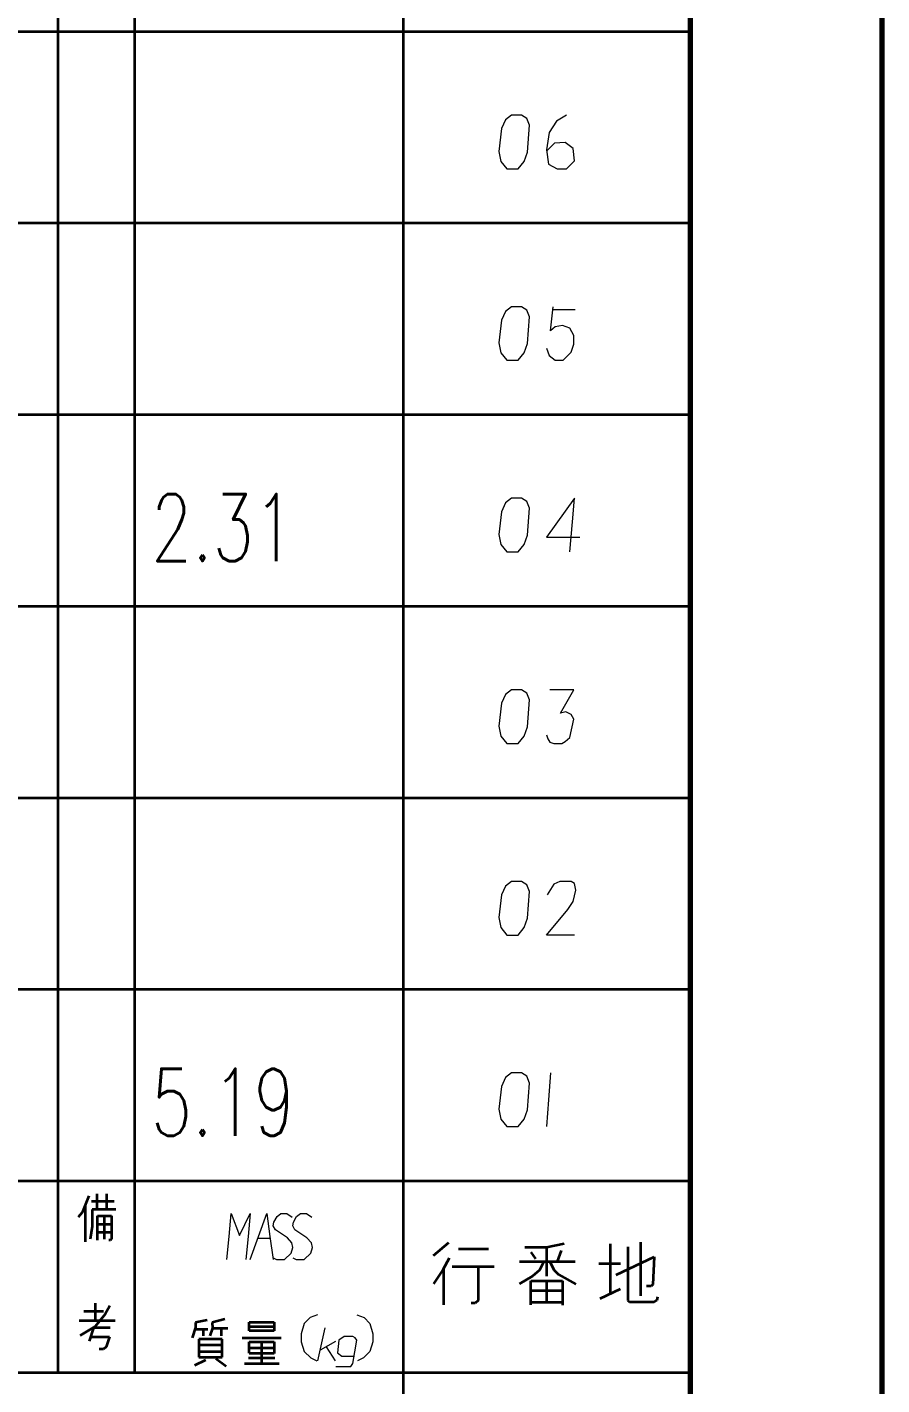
# Model space of a CAD drawing. Header units: millimetres. Extents: x 1333 to 104182, y -62926 to -5704.
# Drawn here: x 51438.7 to 51528, y -62588.8 to -62447.1 of the extents above; entities that cross this region are included whole.
import ezdxf
from ezdxf.enums import TextEntityAlignment as Align

# ---------------------------------------------------------------- set-up
doc = ezdxf.new("R2010")
doc.units = ezdxf.units.MM
doc.header["$LTSCALE"] = 0.5
for name, color, linetype in [('08', 1, 'Continuous'), ('11', 3, 'Continuous'), ('SHM_LABEL', 40, 'Continuous')]:
    doc.layers.add(name, color=color, linetype=linetype)
doc.styles.get("Standard").update_dxf_attribs({"font": 'simplex.shx'})

# ---------------------------------------------------------------- blocks, each defined once
blk = doc.blocks.new('D')
at = {"color": 7, "lineweight": 35}
for p, q in [((54356.08, -14049.04), (54076.08, -14049.04)), ((54356.08, -14069.04), (54076.08, -14069.04))]:
    blk.add_line(p, q, dxfattribs=at)
at = {"color": 7, "lineweight": 35, "ltscale": 0.25}
for p, q in [((54290.08, -14069.04), (54290.08, -14049.04)), ((54298.08, -14069.04), (54298.08, -14049.04)), ((54326.08, -14049.04), (54326.08, -14069.04))]:
    blk.add_line(p, q, dxfattribs=at)
blk = doc.blocks.new('arwear')
at = {"layer": '08', "color": 3, "xscale": 0.5, "yscale": 0.5, "zscale": 0.5}
for p in [(26347.04, -5532.506), (26347.04, -5542.506), (26347.04, -5552.506), (26347.04, -5562.506), (26347.04, -5572.506), (26347.04, -5582.506), (26347.04, -5592.506)]:
    blk.add_blockref('D', p, dxfattribs=at)

msp = doc.modelspace()

# ---------------------------------------------------------------- linework, layer by layer
at = {"color": 7, "lineweight": 70}
for p, q in [((51527.971, -61727.561), (51527.971, -62915.561)), ((51507.971, -61747.561), (51507.971, -62895.561))]:
    msp.add_line(p, q, dxfattribs=at)
at = {"color": 7, "lineweight": 35, "ltscale": 0.25}
for p, q in [((51507.971, -62447.561), (51507.971, -62427.561)), ((51507.971, -62467.561), (51507.971, -62447.561)), ((51507.971, -62487.561), (51507.971, -62467.561)), ((51507.971, -62507.561), (51507.971, -62487.561)), ((51507.971, -62527.561), (51507.971, -62507.561)), ((51507.971, -62547.561), (51507.971, -62527.561)), ((51507.971, -62567.561), (51507.971, -62547.561)), ((51441.971, -62587.561), (51441.971, -62567.561)), ((51441.971, -62587.561), (51441.971, -62567.561)), ((51449.971, -62587.561), (51449.971, -62567.561)), ((51449.971, -62587.561), (51449.971, -62567.561)), ((51477.971, -62567.561), (51477.971, -62587.561)), ((51477.971, -62567.561), (51477.971, -62587.561)), ((51507.971, -62587.561), (51507.971, -62567.561)), ((51507.971, -62587.561), (51507.971, -62567.561))]:
    msp.add_line(p, q, dxfattribs=at)
at = {"color": 7, "lineweight": 35}
for p, q in [((51507.971, -62567.561), (51227.971, -62567.561)), ((51507.971, -62567.561), (51227.971, -62567.561)), ((51507.971, -62567.561), (51227.971, -62567.561)), ((51507.971, -62587.561), (51227.971, -62587.561)), ((51507.971, -62587.561), (51227.971, -62587.561)), ((51507.971, -62587.561), (51227.971, -62587.561)), ((51507.971, -62587.561), (51227.971, -62587.561)), ((51477.971, -62587.561), (51477.971, -62895.561)), ((51507.971, -62587.561), (51507.971, -62895.561))]:
    msp.add_line(p, q, dxfattribs=at)
at = {"color": 7, "lineweight": 35, "ltscale": 0.023412}
msp.add_line((51445.159, -62569.095), (51444.46, -62570.832), dxfattribs=at)
msp.add_line((51445.159, -62569.095), (51444.46, -62570.832), dxfattribs=at)
at = {"color": 7, "lineweight": 35, "ltscale": 0.020334}
for p, q in [((51446.038, -62570.518), (51446.038, -62568.891)), ((51446.038, -62570.518), (51446.038, -62568.891)), ((51447.007, -62568.891), (51447.007, -62570.518)), ((51447.007, -62568.891), (51447.007, -62570.518))]:
    msp.add_line(p, q, dxfattribs=at)
at = {"color": 7, "lineweight": 35, "ltscale": 0.048672}
msp.add_line((51444.8, -62569.989), (51444.8, -62573.882), dxfattribs=at)
msp.add_line((51444.8, -62569.989), (51444.8, -62573.882), dxfattribs=at)
at = {"color": 7, "lineweight": 35, "ltscale": 0.029871}
msp.add_line((51445.429, -62569.649), (51447.819, -62569.649), dxfattribs=at)
msp.add_line((51445.429, -62569.649), (51447.819, -62569.649), dxfattribs=at)
at = {"color": 7, "lineweight": 35, "ltscale": 0.022183}
msp.add_line((51445.519, -62570.518), (51445.519, -62572.293), dxfattribs=at)
msp.add_line((51445.519, -62570.518), (51445.519, -62572.293), dxfattribs=at)
at = {"color": 7, "lineweight": 35, "ltscale": 0.030994}
msp.add_line((51447.999, -62570.518), (51445.519, -62570.518), dxfattribs=at)
msp.add_line((51447.999, -62570.518), (51445.519, -62570.518), dxfattribs=at)
at = {"color": 7, "lineweight": 35, "ltscale": 0.008043}
msp.add_line((51444.46, -62570.832), (51444.054, -62571.331), dxfattribs=at)
msp.add_line((51444.46, -62570.832), (51444.054, -62571.331), dxfattribs=at)
at = {"color": 7, "lineweight": 35, "ltscale": 0.031656}
msp.add_line((51446.06, -62573.716), (51446.06, -62571.184), dxfattribs=at)
msp.add_line((51446.06, -62573.716), (51446.06, -62571.184), dxfattribs=at)
at = {"color": 7, "lineweight": 35, "ltscale": 0.018323}
for p, q in [((51446.06, -62571.184), (51447.526, -62571.184)), ((51446.06, -62571.184), (51447.526, -62571.184)), ((51446.06, -62572.049), (51447.526, -62572.049)), ((51446.06, -62572.049), (51447.526, -62572.049)), ((51446.06, -62572.889), (51447.526, -62572.889)), ((51446.06, -62572.889), (51447.526, -62572.889))]:
    msp.add_line(p, q, dxfattribs=at)
at = {"color": 7, "lineweight": 35, "ltscale": 0.030359}
msp.add_line((51446.778, -62571.184), (51446.778, -62573.612), dxfattribs=at)
msp.add_line((51446.778, -62571.184), (51446.778, -62573.612), dxfattribs=at)
at = {"color": 7, "lineweight": 35, "ltscale": 0.029807}
msp.add_line((51447.526, -62571.184), (51447.526, -62573.568), dxfattribs=at)
msp.add_line((51447.526, -62571.184), (51447.526, -62573.568), dxfattribs=at)
at = {"color": 7, "lineweight": 35, "ltscale": 0.016872}
msp.add_line((51445.519, -62572.293), (51445.294, -62573.624), dxfattribs=at)
msp.add_line((51445.519, -62572.293), (51445.294, -62573.624), dxfattribs=at)
at = {"color": 7, "lineweight": 35, "ltscale": 0.002075}
msp.add_line((51447.411, -62573.731), (51447.245, -62573.731), dxfattribs=at)
msp.add_line((51447.411, -62573.731), (51447.245, -62573.731), dxfattribs=at)
at = {"color": 7, "lineweight": 35, "ltscale": 0.002491}
msp.add_line((51447.526, -62573.568), (51447.411, -62573.731), dxfattribs=at)
msp.add_line((51447.526, -62573.568), (51447.411, -62573.731), dxfattribs=at)
at = {"color": 7, "lineweight": 35, "ltscale": 0.02639}
msp.add_line((51482.734, -62573.989), (51481.111, -62575.339), dxfattribs=at)
msp.add_line((51482.734, -62573.989), (51481.111, -62575.339), dxfattribs=at)
at = {"color": 7, "lineweight": 35, "ltscale": 0.03916}
msp.add_line((51483.764, -62574.629), (51486.897, -62574.629), dxfattribs=at)
msp.add_line((51483.764, -62574.629), (51486.897, -62574.629), dxfattribs=at)
at = {"color": 7, "lineweight": 35, "ltscale": 0.028625}
msp.add_line((51492.972, -62574.474), (51490.682, -62574.474), dxfattribs=at)
msp.add_line((51492.972, -62574.474), (51490.682, -62574.474), dxfattribs=at)
at = {"color": 7, "lineweight": 35, "ltscale": 0.023127}
msp.add_line((51494.788, -62574.117), (51492.972, -62574.474), dxfattribs=at)
msp.add_line((51494.788, -62574.117), (51492.972, -62574.474), dxfattribs=at)
at = {"color": 7, "lineweight": 35, "ltscale": 0.037607}
msp.add_line((51492.972, -62574.474), (51492.972, -62577.483), dxfattribs=at)
msp.add_line((51492.972, -62574.474), (51492.972, -62577.483), dxfattribs=at)
at = {"color": 7, "lineweight": 35, "ltscale": 0.015426}
msp.add_line((51494.491, -62574.783), (51494.053, -62575.937), dxfattribs=at)
msp.add_line((51494.491, -62574.783), (51494.053, -62575.937), dxfattribs=at)
at = {"color": 7, "lineweight": 35, "ltscale": 0.065408}
msp.add_line((51499.605, -62574.093), (51499.605, -62579.326), dxfattribs=at)
msp.add_line((51499.605, -62574.093), (51499.605, -62579.326), dxfattribs=at)
at = {"color": 7, "lineweight": 35, "ltscale": 0.069867}
msp.add_line((51501.457, -62574.414), (51501.457, -62580.004), dxfattribs=at)
msp.add_line((51501.457, -62574.414), (51501.457, -62580.004), dxfattribs=at)
at = {"color": 7, "lineweight": 35, "ltscale": 0.070016}
msp.add_line((51502.786, -62573.915), (51502.786, -62579.516), dxfattribs=at)
msp.add_line((51502.786, -62573.915), (51502.786, -62579.516), dxfattribs=at)
at = {"color": 7, "lineweight": 35, "ltscale": 0.017352}
msp.add_line((51482.78, -62575.604), (51482.127, -62576.828), dxfattribs=at)
msp.add_line((51482.78, -62575.604), (51482.127, -62576.828), dxfattribs=at)
at = {"color": 7, "lineweight": 35, "ltscale": 0.072974}
msp.add_line((51490.125, -62575.937), (51495.963, -62575.937), dxfattribs=at)
msp.add_line((51490.125, -62575.937), (51495.963, -62575.937), dxfattribs=at)
at = {"color": 7, "lineweight": 35, "ltscale": 0.010549}
msp.add_line((51491.311, -62574.974), (51491.798, -62575.663), dxfattribs=at)
msp.add_line((51491.311, -62574.974), (51491.798, -62575.663), dxfattribs=at)
at = {"color": 7, "lineweight": 35, "ltscale": 0.012622}
msp.add_line((51492.687, -62575.937), (51492.237, -62576.84), dxfattribs=at)
msp.add_line((51492.687, -62575.937), (51492.237, -62576.84), dxfattribs=at)
at = {"color": 7, "lineweight": 35, "ltscale": 0.012158}
msp.add_line((51493.293, -62575.937), (51493.731, -62576.805), dxfattribs=at)
msp.add_line((51493.293, -62575.937), (51493.731, -62576.805), dxfattribs=at)
at = {"color": 7, "lineweight": 35, "ltscale": 0.02804}
msp.add_line((51498.43, -62576.151), (51500.674, -62576.151), dxfattribs=at)
msp.add_line((51498.43, -62576.151), (51500.674, -62576.151), dxfattribs=at)
at = {"color": 7, "lineweight": 35, "ltscale": 0.054833}
msp.add_line((51500.222, -62577.328), (51504.186, -62575.449), dxfattribs=at)
msp.add_line((51500.222, -62577.328), (51504.186, -62575.449), dxfattribs=at)
at = {"color": 7, "lineweight": 35, "ltscale": 0.036301}
msp.add_line((51504.186, -62575.449), (51504.067, -62578.351), dxfattribs=at)
msp.add_line((51504.186, -62575.449), (51504.067, -62578.351), dxfattribs=at)
at = {"color": 7, "lineweight": 35, "ltscale": 0.021878}
msp.add_line((51482.127, -62576.828), (51481.166, -62578.291), dxfattribs=at)
msp.add_line((51482.127, -62576.828), (51481.166, -62578.291), dxfattribs=at)
at = {"color": 7, "lineweight": 35, "ltscale": 0.046985}
msp.add_line((51482.19, -62576.709), (51482.19, -62580.468), dxfattribs=at)
msp.add_line((51482.19, -62576.709), (51482.19, -62580.468), dxfattribs=at)
at = {"color": 7, "lineweight": 35, "ltscale": 0.054578}
msp.add_line((51483.112, -62576.484), (51487.478, -62576.484), dxfattribs=at)
msp.add_line((51483.112, -62576.484), (51487.478, -62576.484), dxfattribs=at)
at = {"color": 7, "lineweight": 35, "ltscale": 0.044}
msp.add_line((51485.805, -62576.484), (51485.805, -62580.004), dxfattribs=at)
msp.add_line((51485.805, -62576.484), (51485.805, -62580.004), dxfattribs=at)
at = {"color": 7, "lineweight": 35, "ltscale": 0.019623}
msp.add_line((51491.489, -62577.495), (51490.137, -62578.291), dxfattribs=at)
msp.add_line((51491.489, -62577.495), (51490.137, -62578.291), dxfattribs=at)
at = {"color": 7, "lineweight": 35, "ltscale": 0.012421}
msp.add_line((51492.237, -62576.84), (51491.489, -62577.495), dxfattribs=at)
msp.add_line((51492.237, -62576.84), (51491.489, -62577.495), dxfattribs=at)
at = {"color": 7, "lineweight": 35, "ltscale": 0.008514}
msp.add_line((51493.731, -62576.805), (51494.207, -62577.292), dxfattribs=at)
msp.add_line((51493.731, -62576.805), (51494.207, -62577.292), dxfattribs=at)
at = {"color": 7, "lineweight": 35, "ltscale": 0.025993}
msp.add_line((51494.207, -62577.292), (51496.011, -62578.327), dxfattribs=at)
msp.add_line((51494.207, -62577.292), (51496.011, -62578.327), dxfattribs=at)
at = {"color": 7, "lineweight": 35, "ltscale": 0.031512}
msp.add_line((51491.311, -62580.479), (51491.311, -62577.958), dxfattribs=at)
msp.add_line((51491.311, -62580.479), (51491.311, -62577.958), dxfattribs=at)
at = {"color": 7, "lineweight": 35, "ltscale": 0.041235}
for p, q in [((51491.311, -62577.958), (51494.61, -62577.958)), ((51491.311, -62577.958), (51494.61, -62577.958)), ((51491.311, -62578.969), (51494.61, -62578.969)), ((51491.311, -62578.969), (51494.61, -62578.969)), ((51491.311, -62580.194), (51494.61, -62580.194)), ((51491.311, -62580.194), (51494.61, -62580.194))]:
    msp.add_line(p, q, dxfattribs=at)
at = {"color": 7, "lineweight": 35, "ltscale": 0.027945}
msp.add_line((51492.961, -62577.958), (51492.961, -62580.194), dxfattribs=at)
msp.add_line((51492.961, -62577.958), (51492.961, -62580.194), dxfattribs=at)
at = {"color": 7, "lineweight": 35, "ltscale": 0.031812}
msp.add_line((51494.61, -62577.958), (51494.61, -62580.503), dxfattribs=at)
msp.add_line((51494.61, -62577.958), (51494.61, -62580.503), dxfattribs=at)
at = {"color": 7, "lineweight": 35, "ltscale": 0.029468}
msp.add_line((51498.573, -62579.825), (51500.697, -62578.803), dxfattribs=at)
msp.add_line((51498.573, -62579.825), (51500.697, -62578.803), dxfattribs=at)
at = {"color": 7, "lineweight": 35, "ltscale": 0.006091}
msp.add_line((51503.878, -62578.529), (51503.39, -62578.529), dxfattribs=at)
msp.add_line((51503.878, -62578.529), (51503.39, -62578.529), dxfattribs=at)
at = {"color": 7, "lineweight": 35, "ltscale": 0.003253}
msp.add_line((51504.067, -62578.351), (51503.878, -62578.529), dxfattribs=at)
msp.add_line((51504.067, -62578.351), (51503.878, -62578.529), dxfattribs=at)
at = {"color": 7, "lineweight": 35, "ltscale": 0.022314}
msp.add_line((51445.813, -62580.312), (51445.813, -62582.098), dxfattribs=at)
msp.add_line((51445.813, -62580.312), (51445.813, -62582.098), dxfattribs=at)
at = {"color": 7, "lineweight": 35, "ltscale": 0.005042}
msp.add_line((51485.509, -62580.301), (51485.105, -62580.301), dxfattribs=at)
msp.add_line((51485.509, -62580.301), (51485.105, -62580.301), dxfattribs=at)
at = {"color": 7, "lineweight": 35, "ltscale": 0.005248}
msp.add_line((51485.805, -62580.004), (51485.509, -62580.301), dxfattribs=at)
msp.add_line((51485.805, -62580.004), (51485.509, -62580.301), dxfattribs=at)
at = {"color": 7, "lineweight": 35, "ltscale": 0.002838}
msp.add_line((51501.457, -62580.004), (51501.611, -62580.17), dxfattribs=at)
msp.add_line((51501.457, -62580.004), (51501.611, -62580.17), dxfattribs=at)
at = {"color": 7, "lineweight": 35, "ltscale": 0.03219}
msp.add_line((51501.611, -62580.17), (51504.186, -62580.17), dxfattribs=at)
msp.add_line((51501.611, -62580.17), (51504.186, -62580.17), dxfattribs=at)
at = {"color": 7, "lineweight": 35, "ltscale": 0.004571}
msp.add_line((51504.186, -62580.17), (51504.503, -62579.987), dxfattribs=at)
msp.add_line((51504.186, -62580.17), (51504.503, -62579.987), dxfattribs=at)
at = {"color": 7, "lineweight": 35, "ltscale": 0.004498}
msp.add_line((51504.503, -62579.987), (51504.596, -62579.64), dxfattribs=at)
msp.add_line((51504.503, -62579.987), (51504.596, -62579.64), dxfattribs=at)
at = {"color": 7, "lineweight": 35, "ltscale": 0.026062}
msp.add_line((51444.627, -62581.141), (51446.712, -62581.141), dxfattribs=at)
msp.add_line((51444.627, -62581.141), (51446.712, -62581.141), dxfattribs=at)
at = {"color": 7, "lineweight": 35, "ltscale": 0.020937}
msp.add_line((51446.887, -62581.429), (51445.834, -62582.732), dxfattribs=at)
msp.add_line((51446.887, -62581.429), (51445.834, -62582.732), dxfattribs=at)
at = {"color": 7, "lineweight": 35, "ltscale": 0.012194}
msp.add_line((51447.372, -62580.583), (51446.887, -62581.429), dxfattribs=at)
msp.add_line((51447.372, -62580.583), (51446.887, -62581.429), dxfattribs=at)
at = {"color": 7, "lineweight": 35, "ltscale": 0.016794}
msp.add_line((51459.356, -62581.961), (51458.059, -62582.312), dxfattribs=at)
msp.add_line((51459.356, -62581.961), (51458.059, -62582.312), dxfattribs=at)
at = {"color": 7, "lineweight": 35, "ltscale": 0.047083}
msp.add_line((51444.152, -62582.098), (51447.919, -62582.098), dxfattribs=at)
msp.add_line((51444.152, -62582.098), (51447.919, -62582.098), dxfattribs=at)
at = {"color": 7, "lineweight": 35, "ltscale": 0.02284}
msp.add_line((51445.834, -62582.732), (51444.266, -62583.671), dxfattribs=at)
msp.add_line((51445.834, -62582.732), (51444.266, -62583.671), dxfattribs=at)
at = {"color": 7, "lineweight": 35, "ltscale": 0.018387}
msp.add_line((51445.663, -62582.876), (51445.206, -62584.274), dxfattribs=at)
msp.add_line((51445.663, -62582.876), (51445.206, -62584.274), dxfattribs=at)
at = {"color": 7, "lineweight": 35, "ltscale": 0.021741}
msp.add_line((51447.402, -62582.876), (51445.663, -62582.876), dxfattribs=at)
msp.add_line((51447.402, -62582.876), (51445.663, -62582.876), dxfattribs=at)
at = {"color": 7, "lineweight": 35, "ltscale": 0.01413}
msp.add_line((51456.309, -62582.843), (51455.95, -62583.915), dxfattribs=at)
msp.add_line((51456.309, -62582.843), (51455.95, -62583.915), dxfattribs=at)
at = {"color": 7, "lineweight": 35, "ltscale": 0.016614}
msp.add_line((51456.258, -62582.997), (51457.587, -62582.997), dxfattribs=at)
msp.add_line((51456.258, -62582.997), (51457.587, -62582.997), dxfattribs=at)
at = {"color": 7, "lineweight": 35, "ltscale": 0.015447}
msp.add_line((51457.511, -62582.066), (51456.3, -62582.312), dxfattribs=at)
msp.add_line((51457.511, -62582.066), (51456.3, -62582.312), dxfattribs=at)
at = {"color": 7, "lineweight": 35, "ltscale": 0.006639}
msp.add_line((51456.3, -62582.312), (51456.309, -62582.843), dxfattribs=at)
msp.add_line((51456.3, -62582.312), (51456.309, -62582.843), dxfattribs=at)
at = {"color": 7, "lineweight": 35, "ltscale": 0.008987}
msp.add_line((51457.114, -62582.997), (51457.114, -62583.716), dxfattribs=at)
msp.add_line((51457.114, -62582.997), (51457.114, -62583.716), dxfattribs=at)
at = {"color": 7, "lineweight": 35, "ltscale": 0.010905}
msp.add_line((51458.069, -62582.891), (51457.786, -62583.716), dxfattribs=at)
msp.add_line((51458.069, -62582.891), (51457.786, -62583.716), dxfattribs=at)
at = {"color": 7, "lineweight": 35, "ltscale": 0.007231}
msp.add_line((51458.059, -62582.312), (51458.069, -62582.891), dxfattribs=at)
msp.add_line((51458.059, -62582.312), (51458.069, -62582.891), dxfattribs=at)
at = {"color": 7, "lineweight": 35, "ltscale": 0.020239}
msp.add_line((51458.069, -62582.891), (51459.688, -62582.891), dxfattribs=at)
msp.add_line((51458.069, -62582.891), (51459.688, -62582.891), dxfattribs=at)
at = {"color": 7, "lineweight": 35, "ltscale": 0.010315}
msp.add_line((51458.987, -62582.891), (51458.987, -62583.716), dxfattribs=at)
msp.add_line((51458.987, -62582.891), (51458.987, -62583.716), dxfattribs=at)
at = {"color": 7, "lineweight": 35, "ltscale": 0.011401}
for p, q in [((51461.894, -62583.196), (51461.894, -62582.284)), ((51461.894, -62583.196), (51461.894, -62582.284)), ((51464.506, -62582.284), (51464.506, -62583.196)), ((51464.506, -62582.284), (51464.506, -62583.196))]:
    msp.add_line(p, q, dxfattribs=at)
at = {"color": 7, "lineweight": 35, "ltscale": 0.032642}
for p, q in [((51461.894, -62582.728), (51464.506, -62582.728)), ((51461.894, -62582.728), (51464.506, -62582.728)), ((51464.506, -62583.196), (51461.894, -62583.196)), ((51464.506, -62583.196), (51461.894, -62583.196)), ((51461.91, -62584.346), (51464.521, -62584.346)), ((51461.91, -62584.346), (51464.521, -62584.346)), ((51461.91, -62584.956), (51464.521, -62584.956)), ((51461.91, -62584.956), (51464.521, -62584.956)), ((51464.521, -62585.535), (51461.91, -62585.535)), ((51464.521, -62585.535), (51461.91, -62585.535))]:
    msp.add_line(p, q, dxfattribs=at)
at = {"color": 7, "lineweight": 35, "ltscale": 0.032544}
msp.add_line((51461.902, -62582.284), (51464.506, -62582.284), dxfattribs=at)
msp.add_line((51461.902, -62582.284), (51464.506, -62582.284), dxfattribs=at)
at = {"color": 7, "lineweight": 35, "ltscale": 0.024756}
msp.add_line((51445.36, -62583.802), (51447.341, -62583.802), dxfattribs=at)
msp.add_line((51445.36, -62583.802), (51447.341, -62583.802), dxfattribs=at)
at = {"color": 7, "lineweight": 35, "ltscale": 0.014078}
msp.add_line((51447.341, -62583.802), (51446.99, -62584.872), dxfattribs=at)
msp.add_line((51447.341, -62583.802), (51446.99, -62584.872), dxfattribs=at)
at = {"color": 7, "lineweight": 35, "ltscale": 0.030408}
for p, q in [((51459.092, -62584.038), (51456.659, -62584.038)), ((51459.092, -62584.038), (51456.659, -62584.038)), ((51456.659, -62584.636), (51459.092, -62584.636)), ((51456.659, -62584.636), (51459.092, -62584.636)), ((51456.659, -62585.347), (51459.092, -62585.347)), ((51456.659, -62585.347), (51459.092, -62585.347)), ((51456.659, -62585.926), (51459.092, -62585.926)), ((51456.659, -62585.926), (51459.092, -62585.926))]:
    msp.add_line(p, q, dxfattribs=at)
at = {"color": 7, "lineweight": 35, "ltscale": 0.023593}
for p, q in [((51456.659, -62584.038), (51456.659, -62585.926)), ((51456.659, -62584.038), (51456.659, -62585.926)), ((51459.092, -62585.926), (51459.092, -62584.038)), ((51459.092, -62585.926), (51459.092, -62584.038))]:
    msp.add_line(p, q, dxfattribs=at)
at = {"color": 7, "lineweight": 35, "ltscale": 0.050842}
msp.add_line((51461.182, -62583.901), (51465.25, -62583.901), dxfattribs=at)
msp.add_line((51461.182, -62583.901), (51465.25, -62583.901), dxfattribs=at)
at = {"color": 7, "lineweight": 35, "ltscale": 0.014771}
msp.add_line((51461.91, -62585.527), (51461.91, -62584.346), dxfattribs=at)
msp.add_line((51461.91, -62585.527), (51461.91, -62584.346), dxfattribs=at)
at = {"color": 7, "lineweight": 35, "ltscale": 0.028152}
msp.add_line((51463.2, -62584.346), (51463.2, -62586.598), dxfattribs=at)
msp.add_line((51463.2, -62584.346), (51463.2, -62586.598), dxfattribs=at)
at = {"color": 7, "lineweight": 35, "ltscale": 0.014868}
msp.add_line((51464.521, -62584.346), (51464.521, -62585.535), dxfattribs=at)
msp.add_line((51464.521, -62584.346), (51464.521, -62585.535), dxfattribs=at)
at = {"color": 7, "lineweight": 35, "ltscale": 0.005554}
msp.add_line((51446.701, -62585.109), (51446.257, -62585.109), dxfattribs=at)
msp.add_line((51446.701, -62585.109), (51446.257, -62585.109), dxfattribs=at)
at = {"color": 7, "lineweight": 35, "ltscale": 0.004671}
msp.add_line((51446.99, -62584.872), (51446.701, -62585.109), dxfattribs=at)
msp.add_line((51446.99, -62584.872), (51446.701, -62585.109), dxfattribs=at)
at = {"color": 7, "lineweight": 35, "ltscale": 0.01644}
msp.add_line((51458.429, -62586.087), (51459.489, -62586.865), dxfattribs=at)
msp.add_line((51458.429, -62586.087), (51459.489, -62586.865), dxfattribs=at)
at = {"color": 7, "lineweight": 35, "ltscale": 0.034326}
msp.add_line((51461.854, -62586.003), (51464.6, -62586.003), dxfattribs=at)
msp.add_line((51461.854, -62586.003), (51464.6, -62586.003), dxfattribs=at)
at = {"color": 7, "lineweight": 35, "ltscale": 0.016035}
msp.add_line((51457.35, -62586.248), (51456.196, -62586.808), dxfattribs=at)
msp.add_line((51457.35, -62586.248), (51456.196, -62586.808), dxfattribs=at)
at = {"color": 7, "lineweight": 35, "ltscale": 0.045605}
msp.add_line((51461.403, -62586.598), (51465.052, -62586.598), dxfattribs=at)
msp.add_line((51461.403, -62586.598), (51465.052, -62586.598), dxfattribs=at)
at = {"color": 3}
msp.add_lwpolyline([(49845.971, -61727.561), (51527.971, -61727.561), (51527.971, -62915.561), (49845.971, -62915.561)], close=True, dxfattribs=at)
at = {"color": 7, "lineweight": 13}
for points in [[(51490.002, -62461.861), (51490.632, -62461.091), (51490.981, -62460.111), (51491.191, -62457.311), (51490.911, -62456.611), (51490.351, -62456.261), (51489.301, -62456.261), (51488.671, -62456.751), (51488.252, -62457.661), (51487.971, -62460.041), (51488.181, -62461.091), (51488.811, -62461.861)], [(51490.002, -62481.861), (51490.632, -62481.091), (51490.981, -62480.111), (51491.191, -62477.311), (51490.911, -62476.611), (51490.351, -62476.261), (51489.301, -62476.261), (51488.671, -62476.751), (51488.252, -62477.661), (51487.971, -62480.041), (51488.181, -62481.091), (51488.811, -62481.861)], [(51490.002, -62501.861), (51490.632, -62501.091), (51490.981, -62500.111), (51491.191, -62497.311), (51490.911, -62496.611), (51490.351, -62496.261), (51489.301, -62496.261), (51488.671, -62496.751), (51488.252, -62497.661), (51487.971, -62500.041), (51488.181, -62501.091), (51488.811, -62501.861)], [(51490.002, -62521.861), (51490.632, -62521.091), (51490.981, -62520.111), (51491.191, -62517.311), (51490.911, -62516.611), (51490.351, -62516.261), (51489.301, -62516.261), (51488.671, -62516.751), (51488.252, -62517.661), (51487.971, -62520.041), (51488.181, -62521.091), (51488.811, -62521.861)], [(51490.002, -62541.861), (51490.632, -62541.091), (51490.981, -62540.111), (51491.191, -62537.311), (51490.911, -62536.611), (51490.351, -62536.261), (51489.301, -62536.261), (51488.671, -62536.751), (51488.252, -62537.661), (51487.971, -62540.041), (51488.181, -62541.091), (51488.811, -62541.861)], [(51490.002, -62561.861), (51490.632, -62561.091), (51490.981, -62560.111), (51491.191, -62557.311), (51490.911, -62556.611), (51490.351, -62556.261), (51489.301, -62556.261), (51488.671, -62556.751), (51488.252, -62557.661), (51487.971, -62560.041), (51488.181, -62561.091), (51488.811, -62561.861)]]:
    msp.add_lwpolyline(points, close=True, dxfattribs=at)
for points in [[(51495.041, -62456.261), (51493.992, -62456.891), (51493.221, -62458.081), (51492.941, -62459.901), (51493.152, -62461.371), (51494.061, -62461.861), (51495.041, -62461.861), (51495.882, -62461.021), (51495.742, -62459.761), (51494.902, -62459.131), (51493.782, -62459.201), (51493.012, -62459.971)], [(51492.941, -62480.601), (51493.221, -62481.371), (51493.851, -62481.861), (51494.691, -62481.861), (51495.532, -62481.021), (51495.811, -62480.181), (51495.811, -62479.271), (51495.392, -62478.501), (51494.622, -62478.221), (51493.851, -62478.361), (51493.362, -62478.781), (51493.642, -62476.261)], [(51493.642, -62476.541), (51495.951, -62476.541)], [(51495.392, -62501.861), (51495.671, -62498.711), (51495.882, -62496.261), (51492.941, -62500.321), (51496.441, -62500.321)], [(51492.941, -62520.951), (51493.081, -62521.371), (51493.291, -62521.721), (51493.711, -62521.861), (51494.551, -62521.861), (51494.902, -62521.651), (51495.392, -62521.231), (51495.811, -62519.341), (51495.532, -62518.851), (51494.971, -62518.571), (51494.411, -62518.711), (51495.811, -62516.261), (51493.291, -62516.261)], [(51495.882, -62541.861), (51492.941, -62541.861), (51495.181, -62539.201), (51495.742, -62538.361), (51496.022, -62537.171), (51495.882, -62536.471), (51495.532, -62536.261), (51494.341, -62536.261), (51493.711, -62536.541), (51493.012, -62537.661)], [(51493.362, -62556.261), (51493.152, -62559.061), (51492.941, -62561.861)], [(51459.583, -62575.747), (51459.81, -62573.347), (51460.038, -62570.947), (51460.891, -62573.227), (51462.029, -62570.947), (51461.801, -62573.347), (51461.574, -62575.747)], [(51459.583, -62575.747), (51459.81, -62573.347), (51460.038, -62570.947), (51460.891, -62573.227), (51462.029, -62570.947), (51461.801, -62573.347), (51461.574, -62575.747)], [(51462.029, -62575.747), (51462.882, -62573.347), (51463.735, -62570.947), (51464.076, -62573.347), (51464.418, -62575.747)], [(51462.029, -62575.747), (51462.882, -62573.347), (51463.735, -62570.947), (51464.076, -62573.347), (51464.418, -62575.747)], [(51464.418, -62575.567), (51464.759, -62575.747), (51465.612, -62575.747), (51466.295, -62575.087), (51466.465, -62574.487), (51466.351, -62574.007), (51465.897, -62573.467), (51464.645, -62572.627), (51464.418, -62572.207), (51464.475, -62571.847), (51464.816, -62571.247), (51465.214, -62570.947), (51465.84, -62570.947), (51466.408, -62571.307)], [(51464.418, -62575.567), (51464.759, -62575.747), (51465.612, -62575.747), (51466.295, -62575.087), (51466.465, -62574.487), (51466.351, -62574.007), (51465.897, -62573.467), (51464.645, -62572.627), (51464.418, -62572.207), (51464.475, -62571.847), (51464.816, -62571.247), (51465.214, -62570.947), (51465.84, -62570.947), (51466.408, -62571.307)], [(51466.465, -62575.567), (51466.807, -62575.747), (51467.66, -62575.747), (51468.342, -62575.087), (51468.513, -62574.487), (51468.399, -62574.007), (51467.944, -62573.467), (51466.693, -62572.627), (51466.465, -62572.207), (51466.522, -62571.847), (51466.863, -62571.247), (51467.262, -62570.947), (51467.887, -62570.947), (51468.456, -62571.307)], [(51466.465, -62575.567), (51466.807, -62575.747), (51467.66, -62575.747), (51468.342, -62575.087), (51468.513, -62574.487), (51468.399, -62574.007), (51467.944, -62573.467), (51466.693, -62572.627), (51466.465, -62572.207), (51466.522, -62571.847), (51466.863, -62571.247), (51467.262, -62570.947), (51467.887, -62570.947), (51468.456, -62571.307)], [(51462.825, -62573.527), (51464.076, -62573.527)], [(51462.825, -62573.527), (51464.076, -62573.527)], [(51469.037, -62581.505), (51468.264, -62581.805), (51467.646, -62582.405), (51467.337, -62583.485), (51467.337, -62584.325), (51467.646, -62585.345), (51468.342, -62586.005), (51468.96, -62586.305)], [(51469.037, -62581.505), (51468.264, -62581.805), (51467.646, -62582.405), (51467.337, -62583.485), (51467.337, -62584.325), (51467.646, -62585.345), (51468.342, -62586.005), (51468.96, -62586.305)], [(51473.133, -62581.505), (51473.906, -62581.805), (51474.524, -62582.405), (51474.833, -62583.485), (51474.833, -62584.325), (51474.524, -62585.345), (51473.829, -62586.005), (51473.21, -62586.305)], [(51473.133, -62581.505), (51473.906, -62581.805), (51474.524, -62582.405), (51474.833, -62583.485), (51474.833, -62584.325), (51474.524, -62585.345), (51473.829, -62586.005), (51473.21, -62586.305)], [(51469.81, -62582.885), (51469.037, -62586.305)], [(51469.81, -62582.885), (51469.037, -62586.305)], [(51469.346, -62585.165), (51470.969, -62584.265)], [(51469.346, -62585.165), (51470.969, -62584.265)], [(51470.969, -62586.905), (51472.515, -62586.905), (51472.747, -62586.605), (51473.133, -62584.145), (51472.979, -62583.905), (51472.747, -62583.785), (51471.819, -62583.785), (51471.278, -62584.145), (51471.124, -62585.465), (51471.587, -62585.825), (51472.901, -62585.825)], [(51470.969, -62586.905), (51472.515, -62586.905), (51472.747, -62586.605), (51473.133, -62584.145), (51472.979, -62583.905), (51472.747, -62583.785), (51471.819, -62583.785), (51471.278, -62584.145), (51471.124, -62585.465), (51471.587, -62585.825), (51472.901, -62585.825)], [(51469.965, -62584.865), (51470.892, -62586.305)], [(51469.965, -62584.865), (51470.892, -62586.305)]]:
    msp.add_lwpolyline(points, dxfattribs=at)
at = {"layer": '11'}
msp.add_lwpolyline([(49845.971, -61727.561), (51527.971, -61727.561), (51527.971, -62915.561), (49845.971, -62915.561)], close=True, dxfattribs=at)

# ---------------------------------------------------------------- block references
at = {"layer": '08', "color": 3, "xscale": 2, "yscale": 2, "zscale": 2}
msp.add_blockref('arwear', (-55542.188, -37313.505), dxfattribs=at)

# ---------------------------------------------------------------- texts
at = {"layer": 'SHM_LABEL'}
for s, width, p, p2 in [('2.31', 0.818182, (51451.668, -62502.818), (51466.668, -62502.818)), ('5.19', 0.762712, (51451.668, -62562.818), (51466.668, -62562.818))]:
    msp.add_text(s, height=7, dxfattribs=dict(at, width=width)).set_placement(p, p2, align=Align.FIT)

doc.saveas('drawing.dxf')
